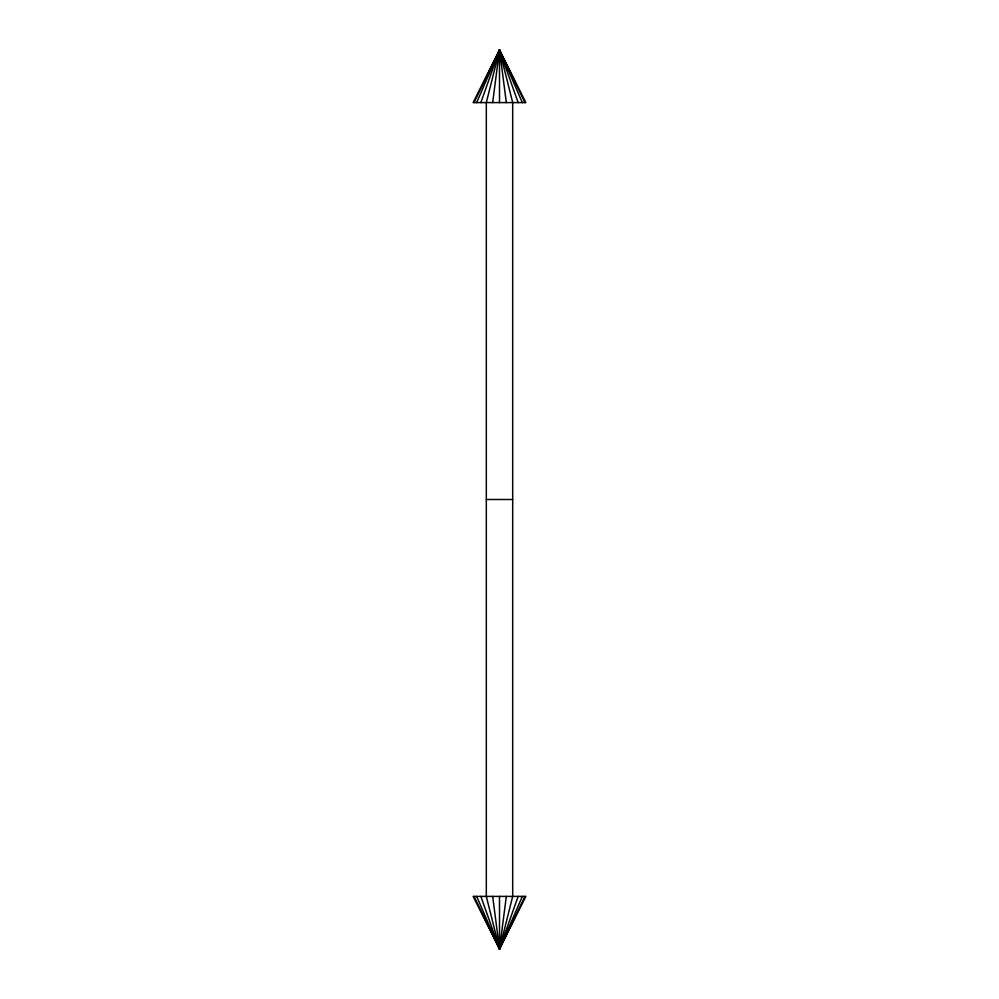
<?xml version="1.0" encoding="UTF-8"?>
<svg xmlns="http://www.w3.org/2000/svg" width="999" height="999" viewBox="0 0 999 999"><rect width="100%" height="100%" fill="white"/><g stroke="black" fill="none" stroke-linecap="round" stroke-linejoin="round"><path stroke-width="1.5" d="M492.669 102.597L499.5 49.95L525.874 102.597L473.126 102.597L499.5 49.95L524.975 102.597M474.026 896.403L499.5 949.05L525.874 896.403L473.126 896.403L499.5 949.05L506.331 896.403M522.34 102.597L499.5 49.95L486.313 102.597L486.313 896.403L499.5 949.05L524.975 896.403M476.66 896.403L499.5 949.05L512.687 896.403L512.687 102.597L499.5 49.95L474.026 102.597M480.856 102.597L499.5 49.95L518.144 102.597M480.856 896.403L499.5 949.05L518.144 896.403M476.66 102.597L499.5 49.95L506.331 102.597M492.669 896.403L499.5 949.05L522.34 896.403M486.313 499.5L512.687 499.5M499.5 49.95L499.5 102.597M499.5 896.403L499.5 949.05"/></g></svg>
